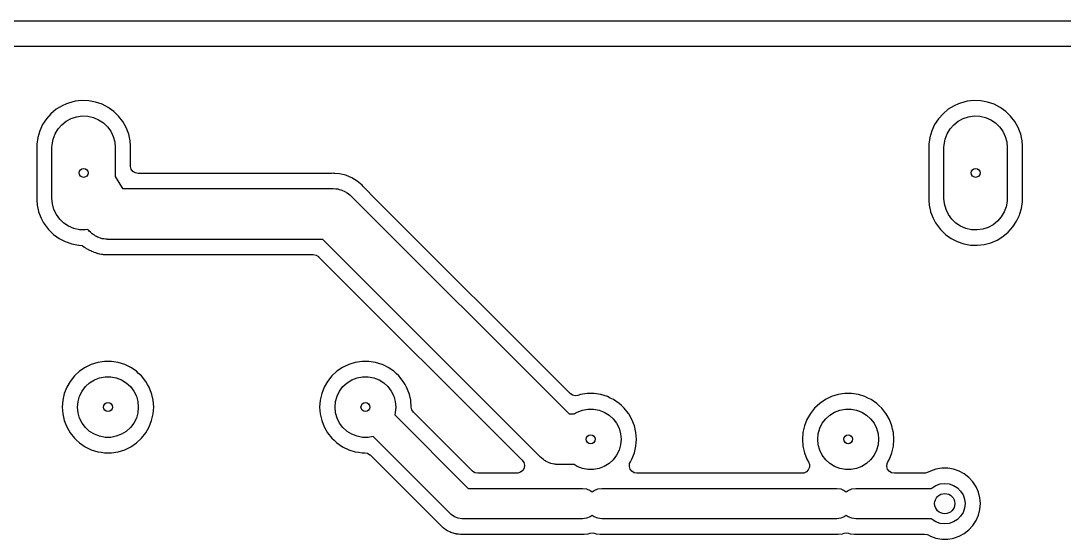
# Model space of a CAD drawing. Extents: x 0.79 to 9.84, y -6.5 to -0.79.
# Drawn here: x 6.552 to 8.173, y -1.593 to -0.787 of the extents above; entities that cross this region are included whole.
import ezdxf

# ---------------------------------------------------------------- set-up
doc = ezdxf.new("R2010")
doc.units = 0
doc.header["$MEASUREMENT"] = 0
doc.layers.add('BLACK', color=7, linetype='CONTINUOUS')

msp = doc.modelspace()

# ---------------------------------------------------------------- linework, layer by layer
at = {"layer": 'BLACK', "linetype": 'CONTINUOUS'}
for p, q in [((0.7874, -0.7874), (9.8425, -0.7874)), ((0.8385, -0.8268), (9.7914, -0.8268)), ((6.6162, -0.9193), (6.6071, -0.9248)), ((6.6232, -0.9163), (6.6162, -0.9193)), ((6.6162, -0.9193), (6.6162, -0.9193)), ((6.626, -0.9151), (6.6232, -0.9163)), ((6.6363, -0.9124), (6.626, -0.9151)), ((6.626, -0.9151), (6.626, -0.9151)), ((6.626, -0.9151), (6.626, -0.9151)), ((6.6469, -0.9113), (6.6363, -0.9124)), ((6.6363, -0.9124), (6.6363, -0.9124)), ((6.6576, -0.9116), (6.6469, -0.9113)), ((6.6469, -0.9113), (6.6469, -0.9113)), ((6.6681, -0.9136), (6.6576, -0.9116)), ((6.6576, -0.9116), (6.6576, -0.9116)), ((6.6782, -0.917), (6.6681, -0.9136)), ((6.6681, -0.9136), (6.6681, -0.9136)), ((6.6877, -0.9219), (6.6782, -0.917)), ((6.6894, -0.9231), (6.6877, -0.9219)), ((6.6963, -0.9281), (6.6894, -0.9231)), ((8.002, -0.9193), (7.9929, -0.9248)), ((8.009, -0.9163), (8.002, -0.9193)), ((8.002, -0.9193), (8.002, -0.9193)), ((8.0118, -0.9151), (8.009, -0.9163)), ((8.0222, -0.9124), (8.0118, -0.9151)), ((8.0118, -0.9151), (8.0118, -0.9151)), ((8.0118, -0.9151), (8.0118, -0.9151)), ((8.0328, -0.9113), (8.0222, -0.9124)), ((8.0222, -0.9124), (8.0222, -0.9124)), ((8.0434, -0.9116), (8.0328, -0.9113)), ((8.0328, -0.9113), (8.0328, -0.9113)), ((8.0539, -0.9136), (8.0434, -0.9116)), ((8.0434, -0.9116), (8.0434, -0.9116)), ((8.064, -0.917), (8.0539, -0.9136)), ((8.0539, -0.9136), (8.0539, -0.9136)), ((8.0735, -0.9219), (8.064, -0.917)), ((8.0752, -0.9231), (8.0735, -0.9219)), ((8.0822, -0.9281), (8.0752, -0.9231)), ((6.5918, -0.9396), (6.5859, -0.9485)), ((6.5989, -0.9317), (6.5918, -0.9396)), ((6.6071, -0.9248), (6.5989, -0.9317)), ((6.6225, -0.9432), (6.6303, -0.939)), ((6.6303, -0.939), (6.6387, -0.9363)), ((6.6387, -0.9363), (6.6474, -0.9351)), ((6.6474, -0.9351), (6.6562, -0.9355)), ((6.6562, -0.9355), (6.6648, -0.9374)), ((6.6648, -0.9374), (6.6729, -0.9409)), ((6.704, -0.9355), (6.6963, -0.9281)), ((6.7105, -0.9439), (6.704, -0.9355)), ((7.9776, -0.9396), (7.9717, -0.9485)), ((7.9847, -0.9317), (7.9776, -0.9396)), ((7.9929, -0.9248), (7.9847, -0.9317)), ((8.0083, -0.9432), (8.0161, -0.939)), ((8.0161, -0.939), (8.0245, -0.9363)), ((8.0245, -0.9363), (8.0332, -0.9351)), ((8.0332, -0.9351), (8.042, -0.9355)), ((8.042, -0.9355), (8.0506, -0.9374)), ((8.0506, -0.9374), (8.0588, -0.9409)), ((8.0898, -0.9355), (8.0822, -0.9281)), ((8.0964, -0.9439), (8.0898, -0.9355)), ((6.5859, -0.9485), (6.5814, -0.9582)), ((6.6053, -0.9629), (6.6098, -0.9553)), ((6.6098, -0.9553), (6.6156, -0.9487)), ((6.6156, -0.9487), (6.6225, -0.9432)), ((6.6729, -0.9409), (6.6803, -0.9458)), ((6.6803, -0.9458), (6.6867, -0.9519)), ((6.6867, -0.9519), (6.6919, -0.959)), ((6.7157, -0.9532), (6.7105, -0.9439)), ((6.7196, -0.9632), (6.7157, -0.9532)), ((7.9717, -0.9485), (7.9672, -0.9582)), ((7.9911, -0.9629), (7.9956, -0.9553)), ((7.9956, -0.9553), (8.0014, -0.9487)), ((8.0014, -0.9487), (8.0083, -0.9432)), ((8.0588, -0.9409), (8.0661, -0.9458)), ((8.0661, -0.9458), (8.0725, -0.9519)), ((8.0725, -0.9519), (8.0777, -0.959)), ((8.1016, -0.9532), (8.0964, -0.9439)), ((8.1054, -0.9632), (8.1016, -0.9532)), ((6.5783, -0.9684), (6.5768, -0.9789)), ((6.5814, -0.9582), (6.5783, -0.9684)), ((6.6006, -0.9798), (6.6022, -0.9712)), ((6.6022, -0.9712), (6.6053, -0.9629)), ((6.6919, -0.959), (6.6957, -0.967)), ((6.6957, -0.967), (6.698, -0.9755)), ((6.7219, -0.9736), (6.7196, -0.9632)), ((7.9641, -0.9684), (7.9626, -0.9789)), ((7.9672, -0.9582), (7.9641, -0.9684)), ((7.9864, -0.9798), (7.988, -0.9712)), ((7.988, -0.9712), (7.9911, -0.9629)), ((8.0777, -0.959), (8.0815, -0.967)), ((8.0815, -0.967), (8.0839, -0.9755)), ((8.1077, -0.9736), (8.1054, -0.9632)), ((6.5768, -0.9789), (6.5768, -1.0657)), ((6.6004, -0.9843), (6.6006, -0.9798)), ((6.6004, -1.063), (6.6004, -0.9843)), ((6.698, -0.9755), (6.6988, -0.9843)), ((6.6988, -0.9843), (6.6988, -1.0294)), ((6.7225, -0.9816), (6.7219, -0.9736)), ((6.7219, -0.9736), (6.7219, -0.9736)), ((6.7219, -0.9736), (6.7219, -0.9736)), ((6.7225, -1.0126), (6.7225, -0.9816)), ((7.9626, -0.9789), (7.9626, -1.0657)), ((7.9862, -0.9843), (7.9864, -0.9798)), ((7.9862, -1.063), (7.9862, -0.9843)), ((8.0839, -0.9755), (8.0846, -0.9843)), ((8.0846, -0.9843), (8.0846, -1.063)), ((8.1083, -0.9814), (8.1077, -0.9736)), ((8.1077, -0.9736), (8.1077, -0.9736)), ((8.1077, -0.9736), (8.1077, -0.9736)), ((8.1083, -0.9816), (8.1083, -0.9814)), ((8.1083, -1.0683), (8.1083, -0.9816)), ((6.7225, -1.0137), (6.7225, -1.0126)), ((6.7237, -1.0179), (6.7225, -1.0137)), ((6.7263, -1.0213), (6.7237, -1.0179)), ((6.6988, -1.0294), (6.7098, -1.048)), ((6.73, -1.0236), (6.7263, -1.0213)), ((6.7342, -1.0244), (6.73, -1.0236)), ((7.0345, -1.0244), (6.7342, -1.0244)), ((7.0354, -1.0244), (7.0345, -1.0244)), ((7.0374, -1.0242), (7.0354, -1.0244)), ((7.0386, -1.0243), (7.0374, -1.0242)), ((7.0374, -1.0242), (7.0374, -1.0242)), ((7.0399, -1.0244), (7.0386, -1.0243)), ((7.0473, -1.025), (7.0399, -1.0244)), ((7.0399, -1.0244), (7.0399, -1.0244)), ((7.0399, -1.0244), (7.0399, -1.0244)), ((7.0569, -1.0273), (7.0473, -1.025)), ((7.0473, -1.025), (7.0473, -1.025)), ((7.0473, -1.025), (7.0473, -1.025)), ((7.0473, -1.025), (7.0473, -1.025)), ((7.0626, -1.0296), (7.0569, -1.0273)), ((7.0569, -1.0273), (7.0569, -1.0273)), ((7.0661, -1.0311), (7.0626, -1.0296)), ((7.0746, -1.0363), (7.0661, -1.0311)), ((7.0661, -1.0311), (7.0661, -1.0311)), ((7.0661, -1.0311), (7.0661, -1.0311)), ((7.0821, -1.0427), (7.0746, -1.0363)), ((7.0746, -1.0363), (7.0746, -1.0363)), ((6.7098, -1.048), (7.0374, -1.048)), ((7.0374, -1.048), (7.0414, -1.0482)), ((7.0414, -1.0482), (7.0429, -1.0485)), ((7.0429, -1.0485), (7.0443, -1.0486)), ((7.0443, -1.0486), (7.0467, -1.0493)), ((7.0467, -1.0493), (7.0492, -1.0498)), ((7.0492, -1.0498), (7.0506, -1.0504)), ((7.0506, -1.0504), (7.052, -1.0508)), ((7.052, -1.0508), (7.0542, -1.052)), ((7.0542, -1.052), (7.0565, -1.053)), ((7.0565, -1.053), (7.0577, -1.0538)), ((7.0834, -1.0442), (7.0821, -1.0427)), ((7.0821, -1.0427), (7.0821, -1.0427)), ((7.084, -1.0449), (7.0834, -1.0442)), ((7.1048, -1.0657), (7.084, -1.0449)), ((6.5768, -1.0657), (6.5773, -1.0736)), ((6.6012, -1.0718), (6.6004, -1.063)), ((7.0577, -1.0538), (7.0591, -1.0545)), ((7.0591, -1.0545), (7.061, -1.0561)), ((7.061, -1.0561), (7.063, -1.0575)), ((7.063, -1.0575), (7.0641, -1.0586)), ((7.0641, -1.0586), (7.0652, -1.0596)), ((7.0652, -1.0596), (7.4037, -1.398)), ((7.4056, -1.3665), (7.1048, -1.0657)), ((7.9626, -1.0657), (7.9632, -1.0736)), ((7.987, -1.0718), (7.9862, -1.063)), ((8.0844, -1.0674), (8.0829, -1.0761)), ((8.0846, -1.063), (8.0844, -1.0674)), ((8.1067, -1.0789), (8.1083, -1.0683)), ((6.5773, -1.0736), (6.5773, -1.0736)), ((6.5773, -1.0736), (6.5795, -1.0835)), ((6.5795, -1.0835), (6.5797, -1.084)), ((6.5797, -1.084), (6.5835, -1.094)), ((6.6035, -1.0803), (6.6012, -1.0718)), ((6.6074, -1.0882), (6.6035, -1.0803)), ((7.9632, -1.0736), (7.9632, -1.0736)), ((7.9632, -1.0736), (7.9654, -1.0835)), ((7.9654, -1.0835), (7.9655, -1.084)), ((7.9655, -1.084), (7.9693, -1.094)), ((7.9894, -1.0803), (7.987, -1.0718)), ((7.9932, -1.0882), (7.9894, -1.0803)), ((8.0798, -1.0843), (8.0752, -1.0919)), ((8.0829, -1.0761), (8.0798, -1.0843)), ((8.1042, -1.0874), (8.1067, -1.0789)), ((6.5835, -1.094), (6.584, -1.0949)), ((6.584, -1.0949), (6.5875, -1.1012)), ((6.5875, -1.1012), (6.5887, -1.1033)), ((6.6125, -1.0954), (6.6074, -1.0882)), ((6.6189, -1.1015), (6.6125, -1.0954)), ((6.6263, -1.1063), (6.6189, -1.1015)), ((7.9693, -1.094), (7.9698, -1.0949)), ((7.9698, -1.0949), (7.9733, -1.1012)), ((7.9733, -1.1012), (7.9745, -1.1033)), ((7.9984, -1.0954), (7.9932, -1.0882)), ((8.0047, -1.1015), (7.9984, -1.0954)), ((8.0121, -1.1063), (8.0047, -1.1015)), ((8.0694, -1.0986), (8.0625, -1.1041)), ((8.0752, -1.0919), (8.0694, -1.0986)), ((8.0933, -1.1076), (8.0991, -1.0987)), ((8.0991, -1.0987), (8.1037, -1.0891)), ((8.1037, -1.0891), (8.1042, -1.0874)), ((6.5887, -1.1033), (6.5952, -1.1117)), ((6.5952, -1.1117), (6.6029, -1.1191)), ((6.6344, -1.1098), (6.6263, -1.1063)), ((6.643, -1.1118), (6.6344, -1.1098)), ((6.6518, -1.1122), (6.643, -1.1118)), ((6.6563, -1.1115), (6.6518, -1.1122)), ((6.6573, -1.1126), (6.6563, -1.1115)), ((6.6583, -1.1139), (6.6573, -1.1126)), ((6.6601, -1.1155), (6.6583, -1.1139)), ((6.6618, -1.1173), (6.6601, -1.1155)), ((6.663, -1.1182), (6.6618, -1.1173)), ((6.6642, -1.1192), (6.663, -1.1182)), ((7.9745, -1.1033), (7.981, -1.1117)), ((7.981, -1.1117), (7.9887, -1.1191)), ((8.0202, -1.1098), (8.0121, -1.1063)), ((8.0288, -1.1118), (8.0202, -1.1098)), ((8.0376, -1.1122), (8.0288, -1.1118)), ((8.0464, -1.111), (8.0376, -1.1122)), ((8.0548, -1.1082), (8.0464, -1.111)), ((8.0625, -1.1041), (8.0548, -1.1082)), ((8.0779, -1.1224), (8.0861, -1.1156)), ((8.0861, -1.1156), (8.0933, -1.1076)), ((6.6029, -1.1191), (6.6081, -1.1229)), ((6.6081, -1.1229), (6.6116, -1.1253)), ((6.6116, -1.1253), (6.6116, -1.1253)), ((6.6116, -1.1253), (6.621, -1.1302)), ((6.621, -1.1302), (6.621, -1.1302)), ((6.621, -1.1302), (6.6311, -1.1337)), ((6.6311, -1.1337), (6.6311, -1.1337)), ((6.6311, -1.1337), (6.6311, -1.1337)), ((6.6311, -1.1337), (6.6416, -1.1356)), ((6.6663, -1.1204), (6.6642, -1.1192)), ((6.6683, -1.1218), (6.6663, -1.1204)), ((6.6697, -1.1224), (6.6683, -1.1218)), ((6.6711, -1.1232), (6.6697, -1.1224)), ((6.6734, -1.124), (6.6711, -1.1232)), ((6.6756, -1.125), (6.6734, -1.124)), ((6.6771, -1.1253), (6.6756, -1.125)), ((6.6786, -1.1258), (6.6771, -1.1253)), ((6.681, -1.1261), (6.6786, -1.1258)), ((6.6834, -1.1266), (6.681, -1.1261)), ((6.686, -1.1267), (6.6834, -1.1266)), ((6.6865, -1.1268), (6.686, -1.1267)), ((6.6868, -1.1267), (6.6865, -1.1268)), ((6.6874, -1.1268), (6.6868, -1.1267)), ((7.0211, -1.1268), (6.6874, -1.1268)), ((7.3596, -1.4652), (7.0211, -1.1268)), ((7.9887, -1.1191), (7.9939, -1.1229)), ((7.9939, -1.1229), (7.9974, -1.1253)), ((7.9974, -1.1253), (7.9974, -1.1253)), ((7.9974, -1.1253), (8.0069, -1.1302)), ((8.0069, -1.1302), (8.0069, -1.1302)), ((8.0069, -1.1302), (8.017, -1.1337)), ((8.017, -1.1337), (8.017, -1.1337)), ((8.017, -1.1337), (8.017, -1.1337)), ((8.017, -1.1337), (8.0274, -1.1356)), ((8.0487, -1.1348), (8.059, -1.1321)), ((8.059, -1.1321), (8.0688, -1.128)), ((8.0688, -1.128), (8.0779, -1.1224)), ((6.6416, -1.1356), (6.6429, -1.1357)), ((6.6429, -1.1357), (6.6472, -1.1366)), ((6.6472, -1.1366), (6.6499, -1.1383)), ((6.6499, -1.1383), (6.6499, -1.1383)), ((6.6499, -1.1383), (6.6501, -1.1384)), ((6.6501, -1.1384), (6.6502, -1.1385)), ((6.6502, -1.1385), (6.6502, -1.1385)), ((6.6502, -1.1385), (6.6502, -1.1385)), ((6.6502, -1.1385), (6.6515, -1.1393)), ((6.6515, -1.1393), (6.6524, -1.1399)), ((6.6524, -1.1399), (6.6536, -1.1408)), ((6.6536, -1.1408), (6.6559, -1.142)), ((6.6559, -1.142), (6.6565, -1.1424)), ((6.6565, -1.1424), (6.6587, -1.1437)), ((6.6587, -1.1437), (6.6601, -1.1443)), ((6.6601, -1.1443), (6.6611, -1.1447)), ((6.6611, -1.1447), (6.6617, -1.1451)), ((6.6617, -1.1451), (6.6624, -1.1454)), ((6.6624, -1.1454), (6.6648, -1.1463)), ((6.6648, -1.1463), (6.6655, -1.1465)), ((6.6655, -1.1465), (6.6679, -1.1475)), ((6.6679, -1.1475), (6.6693, -1.1479)), ((6.6693, -1.1479), (6.6703, -1.1482)), ((6.6703, -1.1482), (6.6705, -1.1482)), ((6.6705, -1.1482), (6.6717, -1.1486)), ((6.6717, -1.1486), (6.6717, -1.1486)), ((6.6717, -1.1486), (6.6717, -1.1486)), ((6.6717, -1.1486), (6.6743, -1.1491)), ((6.6743, -1.1491), (6.675, -1.1492)), ((6.675, -1.1492), (6.6775, -1.1498)), ((6.6775, -1.1498), (6.679, -1.1499)), ((6.679, -1.1499), (6.6801, -1.1501)), ((6.6801, -1.1501), (6.6815, -1.1503)), ((6.6815, -1.1503), (6.6841, -1.1504)), ((6.6841, -1.1504), (6.6848, -1.1504)), ((6.6848, -1.1504), (6.6849, -1.1504)), ((6.6849, -1.1504), (6.6868, -1.1504)), ((6.6868, -1.1504), (6.687, -1.1504)), ((6.687, -1.1504), (6.6871, -1.1504)), ((6.6871, -1.1504), (6.6914, -1.1505)), ((6.6914, -1.1505), (6.6914, -1.1505)), ((6.6914, -1.1505), (6.6919, -1.1505)), ((6.6919, -1.1505), (6.6927, -1.1504)), ((6.6919, -1.1505), (6.6919, -1.1505)), ((6.6927, -1.1504), (7.0064, -1.1504)), ((7.0064, -1.1504), (7.0107, -1.1512)), ((8.0274, -1.1356), (8.0325, -1.1358)), ((8.0325, -1.1358), (8.0381, -1.136)), ((8.0381, -1.136), (8.0487, -1.1348)), ((8.0381, -1.136), (8.0381, -1.136)), ((8.0381, -1.136), (8.0381, -1.136)), ((8.0381, -1.136), (8.0381, -1.136)), ((7.0107, -1.1512), (7.0144, -1.1535)), ((7.0144, -1.1535), (7.0147, -1.1539)), ((7.0147, -1.1539), (7.3309, -1.47)), ((6.6519, -1.3258), (6.6431, -1.3318)), ((6.6614, -1.3212), (6.6519, -1.3258)), ((6.6519, -1.3258), (6.6519, -1.3258)), ((6.6716, -1.3181), (6.6614, -1.3212)), ((6.6614, -1.3212), (6.6614, -1.3212)), ((6.6821, -1.3165), (6.6716, -1.3181)), ((6.6716, -1.3181), (6.6716, -1.3181)), ((6.6927, -1.3165), (6.6821, -1.3165)), ((6.6821, -1.3165), (6.6821, -1.3165)), ((6.7032, -1.3181), (6.6927, -1.3165)), ((6.6927, -1.3165), (6.6927, -1.3165)), ((6.7134, -1.3212), (6.7032, -1.3181)), ((6.7032, -1.3181), (6.7032, -1.3181)), ((6.7148, -1.3219), (6.7134, -1.3212)), ((6.7134, -1.3212), (6.7134, -1.3212)), ((6.7134, -1.3212), (6.7134, -1.3212)), ((6.7134, -1.3212), (6.7134, -1.3212)), ((6.7229, -1.3258), (6.7148, -1.3219)), ((6.73, -1.3306), (6.7229, -1.3258)), ((7.0519, -1.3258), (7.0431, -1.3318)), ((7.0614, -1.3212), (7.0519, -1.3258)), ((7.0519, -1.3258), (7.0519, -1.3258)), ((7.0716, -1.3181), (7.0614, -1.3212)), ((7.0614, -1.3212), (7.0614, -1.3212)), ((7.0821, -1.3165), (7.0716, -1.3181)), ((7.0716, -1.3181), (7.0716, -1.3181)), ((7.0927, -1.3165), (7.0821, -1.3165)), ((7.0821, -1.3165), (7.0821, -1.3165)), ((7.1032, -1.3181), (7.0927, -1.3165)), ((7.0927, -1.3165), (7.0927, -1.3165)), ((7.1134, -1.3212), (7.1032, -1.3181)), ((7.1032, -1.3181), (7.1032, -1.3181)), ((7.1148, -1.3219), (7.1134, -1.3212)), ((7.1134, -1.3212), (7.1134, -1.3212)), ((7.1134, -1.3212), (7.1134, -1.3212)), ((7.1134, -1.3212), (7.1134, -1.3212)), ((7.1229, -1.3258), (7.1148, -1.3219)), ((7.13, -1.3306), (7.1229, -1.3258)), ((6.6353, -1.3391), (6.6287, -1.3474)), ((6.6431, -1.3318), (6.6353, -1.3391)), ((6.6431, -1.3318), (6.6431, -1.3318)), ((6.6589, -1.3497), (6.6663, -1.3451)), ((6.6663, -1.3451), (6.6745, -1.342)), ((6.6745, -1.342), (6.683, -1.3404)), ((6.683, -1.3404), (6.6918, -1.3404)), ((6.6918, -1.3404), (6.7003, -1.342)), ((6.7003, -1.342), (6.7085, -1.3451)), ((6.7085, -1.3451), (6.7159, -1.3497)), ((6.7317, -1.3318), (6.73, -1.3306)), ((6.7351, -1.335), (6.7317, -1.3318)), ((6.7395, -1.3391), (6.7351, -1.335)), ((6.7461, -1.3474), (6.7395, -1.3391)), ((7.0353, -1.3391), (7.0287, -1.3474)), ((7.0431, -1.3318), (7.0353, -1.3391)), ((7.0431, -1.3318), (7.0431, -1.3318)), ((7.0589, -1.3497), (7.0663, -1.3451)), ((7.0663, -1.3451), (7.0745, -1.342)), ((7.0745, -1.342), (7.083, -1.3404)), ((7.083, -1.3404), (7.0918, -1.3404)), ((7.0918, -1.3404), (7.1003, -1.342)), ((7.1003, -1.342), (7.1085, -1.3451)), ((7.1085, -1.3451), (7.1159, -1.3497)), ((7.1317, -1.3318), (7.13, -1.3306)), ((7.1351, -1.335), (7.1317, -1.3318)), ((7.1395, -1.3391), (7.1351, -1.335)), ((7.1461, -1.3474), (7.1395, -1.3391)), ((6.6234, -1.3566), (6.6195, -1.3664)), ((6.6287, -1.3474), (6.6234, -1.3566)), ((6.6234, -1.3566), (6.6234, -1.3566)), ((6.6472, -1.3625), (6.6525, -1.3556)), ((6.6525, -1.3556), (6.6589, -1.3497)), ((6.7159, -1.3497), (6.7223, -1.3556)), ((6.7223, -1.3556), (6.7276, -1.3625)), ((6.7491, -1.3525), (6.7461, -1.3474)), ((6.7461, -1.3474), (6.7461, -1.3474)), ((6.7461, -1.3474), (6.7461, -1.3474)), ((6.7514, -1.3566), (6.7491, -1.3525)), ((6.7553, -1.3664), (6.7514, -1.3566)), ((6.7514, -1.3566), (6.7514, -1.3566)), ((7.0234, -1.3566), (7.0195, -1.3664)), ((7.0287, -1.3474), (7.0234, -1.3566)), ((7.0234, -1.3566), (7.0234, -1.3566)), ((7.0472, -1.3625), (7.0525, -1.3556)), ((7.0525, -1.3556), (7.0589, -1.3497)), ((7.1159, -1.3497), (7.1223, -1.3556)), ((7.1223, -1.3556), (7.1276, -1.3625)), ((7.1491, -1.3525), (7.1461, -1.3474)), ((7.1461, -1.3474), (7.1461, -1.3474)), ((7.1461, -1.3474), (7.1461, -1.3474)), ((7.1514, -1.3566), (7.1491, -1.3525)), ((7.1553, -1.3664), (7.1514, -1.3566)), ((7.1514, -1.3566), (7.1514, -1.3566)), ((6.6171, -1.3768), (6.6163, -1.3874)), ((6.6195, -1.3664), (6.6171, -1.3768)), ((6.641, -1.3787), (6.6433, -1.3703)), ((6.6433, -1.3703), (6.6472, -1.3625)), ((6.7276, -1.3625), (6.7315, -1.3703)), ((6.7315, -1.3703), (6.7338, -1.3787)), ((6.7557, -1.3681), (6.7553, -1.3664)), ((6.7577, -1.3768), (6.7557, -1.3681)), ((6.7585, -1.3874), (6.7577, -1.3768)), ((7.0171, -1.3768), (7.0163, -1.3874)), ((7.0195, -1.3664), (7.0171, -1.3768)), ((7.041, -1.3787), (7.0433, -1.3703)), ((7.0433, -1.3703), (7.0472, -1.3625)), ((7.1276, -1.3625), (7.1315, -1.3703)), ((7.1315, -1.3703), (7.1338, -1.3787)), ((7.1557, -1.3681), (7.1553, -1.3664)), ((7.1577, -1.3768), (7.1557, -1.3681)), ((7.1585, -1.3874), (7.1577, -1.3768)), ((7.4089, -1.3688), (7.4056, -1.3665)), ((7.4131, -1.3699), (7.4089, -1.3688)), ((7.4174, -1.3694), (7.4131, -1.3699)), ((7.4216, -1.3681), (7.4174, -1.3694)), ((7.4321, -1.3665), (7.4216, -1.3681)), ((7.4216, -1.3681), (7.4216, -1.3681)), ((7.4427, -1.3665), (7.4321, -1.3665)), ((7.4321, -1.3665), (7.4321, -1.3665)), ((7.4532, -1.3681), (7.4427, -1.3665)), ((7.4427, -1.3665), (7.4427, -1.3665)), ((7.4634, -1.3712), (7.4532, -1.3681)), ((7.4532, -1.3681), (7.4532, -1.3681)), ((7.4678, -1.3733), (7.4634, -1.3712)), ((7.4634, -1.3712), (7.4634, -1.3712)), ((7.4634, -1.3712), (7.4634, -1.3712)), ((7.4634, -1.3712), (7.4634, -1.3712)), ((7.4729, -1.3758), (7.4678, -1.3733)), ((7.4817, -1.3818), (7.4729, -1.3758)), ((7.8019, -1.3758), (7.7931, -1.3818)), ((7.8114, -1.3712), (7.8019, -1.3758)), ((7.8019, -1.3758), (7.8019, -1.3758)), ((7.8216, -1.3681), (7.8114, -1.3712)), ((7.8114, -1.3712), (7.8114, -1.3712)), ((7.8321, -1.3665), (7.8216, -1.3681)), ((7.8216, -1.3681), (7.8216, -1.3681)), ((7.8427, -1.3665), (7.8321, -1.3665)), ((7.8321, -1.3665), (7.8321, -1.3665)), ((7.8532, -1.3681), (7.8427, -1.3665)), ((7.8427, -1.3665), (7.8427, -1.3665)), ((7.8634, -1.3712), (7.8532, -1.3681)), ((7.8532, -1.3681), (7.8532, -1.3681)), ((7.8678, -1.3733), (7.8634, -1.3712)), ((7.8634, -1.3712), (7.8634, -1.3712)), ((7.8634, -1.3712), (7.8634, -1.3712)), ((7.8634, -1.3712), (7.8634, -1.3712)), ((7.8729, -1.3758), (7.8678, -1.3733)), ((7.8817, -1.3818), (7.8729, -1.3758)), ((6.6163, -1.3874), (6.6171, -1.398)), ((6.6402, -1.3874), (6.641, -1.3787)), ((6.641, -1.3961), (6.6402, -1.3874)), ((6.7338, -1.3787), (6.7346, -1.3874)), ((6.7346, -1.3874), (6.7338, -1.3961)), ((6.7577, -1.398), (6.7585, -1.3874)), ((7.0163, -1.3874), (7.0171, -1.398)), ((7.0402, -1.3874), (7.041, -1.3787)), ((7.041, -1.3961), (7.0402, -1.3874)), ((7.1338, -1.3787), (7.1346, -1.3874)), ((7.1346, -1.3874), (7.1338, -1.3961)), ((7.1585, -1.3876), (7.1585, -1.3874)), ((7.1585, -1.3874), (7.1585, -1.3874)), ((7.1595, -1.3915), (7.1585, -1.3876)), ((7.1619, -1.3951), (7.1595, -1.3915)), ((7.4163, -1.3951), (7.4245, -1.392)), ((7.4245, -1.392), (7.433, -1.3904)), ((7.433, -1.3904), (7.4418, -1.3904)), ((7.4418, -1.3904), (7.4503, -1.392)), ((7.4503, -1.392), (7.4585, -1.3951)), ((7.4851, -1.385), (7.4817, -1.3818)), ((7.4817, -1.3818), (7.4817, -1.3818)), ((7.4895, -1.3891), (7.4851, -1.385)), ((7.4961, -1.3974), (7.4895, -1.3891)), ((7.7853, -1.3891), (7.7787, -1.3974)), ((7.7931, -1.3818), (7.7853, -1.3891)), ((7.7931, -1.3818), (7.7931, -1.3818)), ((7.8163, -1.3951), (7.8245, -1.392)), ((7.8245, -1.392), (7.833, -1.3904)), ((7.833, -1.3904), (7.8418, -1.3904)), ((7.8418, -1.3904), (7.8503, -1.392)), ((7.8503, -1.392), (7.8585, -1.3951)), ((7.8851, -1.385), (7.8817, -1.3818)), ((7.8817, -1.3818), (7.8817, -1.3818)), ((7.8895, -1.3891), (7.8851, -1.385)), ((7.8961, -1.3974), (7.8895, -1.3891)), ((6.6171, -1.398), (6.6195, -1.4084)), ((6.6195, -1.4084), (6.6234, -1.4182)), ((6.6433, -1.4045), (6.641, -1.3961)), ((6.6472, -1.4123), (6.6433, -1.4045)), ((6.7315, -1.4045), (6.7276, -1.4123)), ((6.7338, -1.3961), (6.7315, -1.4045)), ((6.7514, -1.4182), (6.7553, -1.4084)), ((6.7553, -1.4084), (6.7577, -1.398)), ((7.0171, -1.398), (7.0195, -1.4084)), ((7.0195, -1.4084), (7.0234, -1.4182)), ((7.0433, -1.4045), (7.041, -1.3961)), ((7.0472, -1.4123), (7.0433, -1.4045)), ((7.1338, -1.3961), (7.1329, -1.3995)), ((7.1329, -1.3995), (7.2472, -1.5138)), ((7.2535, -1.4867), (7.1619, -1.3951)), ((7.4037, -1.398), (7.4116, -1.398)), ((7.4116, -1.398), (7.4163, -1.3951)), ((7.4585, -1.3951), (7.4659, -1.3997)), ((7.4659, -1.3997), (7.4723, -1.4056)), ((7.4723, -1.4056), (7.4776, -1.4125)), ((7.4965, -1.398), (7.4961, -1.3974)), ((7.4961, -1.3974), (7.4961, -1.3974)), ((7.4961, -1.3974), (7.4961, -1.3974)), ((7.5014, -1.4066), (7.4965, -1.398)), ((7.5053, -1.4164), (7.5014, -1.4066)), ((7.5014, -1.4066), (7.5014, -1.4066)), ((7.7734, -1.4066), (7.7695, -1.4164)), ((7.7787, -1.3974), (7.7734, -1.4066)), ((7.7734, -1.4066), (7.7734, -1.4066)), ((7.7972, -1.4125), (7.8025, -1.4056)), ((7.8025, -1.4056), (7.8089, -1.3997)), ((7.8089, -1.3997), (7.8163, -1.3951)), ((7.8585, -1.3951), (7.8659, -1.3997)), ((7.8659, -1.3997), (7.8723, -1.4056)), ((7.8723, -1.4056), (7.8776, -1.4125)), ((7.8965, -1.398), (7.8961, -1.3974)), ((7.8961, -1.3974), (7.8961, -1.3974)), ((7.8961, -1.3974), (7.8961, -1.3974)), ((7.9014, -1.4066), (7.8965, -1.398)), ((7.9053, -1.4164), (7.9014, -1.4066)), ((7.9014, -1.4066), (7.9014, -1.4066)), ((6.6234, -1.4182), (6.6234, -1.4182)), ((6.6234, -1.4182), (6.6287, -1.4274)), ((6.6525, -1.4192), (6.6472, -1.4123)), ((6.6589, -1.4251), (6.6525, -1.4192)), ((6.6663, -1.4297), (6.6589, -1.4251)), ((6.7159, -1.4251), (6.7085, -1.4297)), ((6.7223, -1.4192), (6.7159, -1.4251)), ((6.7276, -1.4123), (6.7223, -1.4192)), ((6.7461, -1.4274), (6.7514, -1.4182)), ((7.0234, -1.4182), (7.0234, -1.4182)), ((7.0234, -1.4182), (7.0287, -1.4274)), ((7.0525, -1.4192), (7.0472, -1.4123)), ((7.0589, -1.4251), (7.0525, -1.4192)), ((7.0663, -1.4297), (7.0589, -1.4251)), ((7.4776, -1.4125), (7.4815, -1.4203)), ((7.4815, -1.4203), (7.4838, -1.4287)), ((7.5065, -1.4216), (7.5053, -1.4164)), ((7.5077, -1.4268), (7.5065, -1.4216)), ((7.7695, -1.4164), (7.7671, -1.4268)), ((7.791, -1.4287), (7.7933, -1.4203)), ((7.7933, -1.4203), (7.7972, -1.4125)), ((7.8776, -1.4125), (7.8815, -1.4203)), ((7.8815, -1.4203), (7.8838, -1.4287)), ((7.9065, -1.4216), (7.9053, -1.4164)), ((7.9077, -1.4268), (7.9065, -1.4216)), ((6.6287, -1.4274), (6.6353, -1.4358)), ((6.6353, -1.4358), (6.6387, -1.439)), ((6.6387, -1.439), (6.6431, -1.443)), ((6.6745, -1.4328), (6.6663, -1.4297)), ((6.683, -1.4344), (6.6745, -1.4328)), ((6.6918, -1.4344), (6.683, -1.4344)), ((6.7003, -1.4328), (6.6918, -1.4344)), ((6.7085, -1.4297), (6.7003, -1.4328)), ((6.7317, -1.443), (6.7395, -1.4358)), ((6.7395, -1.4358), (6.7461, -1.4274)), ((7.0287, -1.4274), (7.0353, -1.4358)), ((7.0353, -1.4358), (7.0387, -1.439)), ((7.0387, -1.439), (7.0431, -1.443)), ((7.0745, -1.4328), (7.0663, -1.4297)), ((7.083, -1.4344), (7.0745, -1.4328)), ((7.0918, -1.4344), (7.083, -1.4344)), ((7.0996, -1.433), (7.0918, -1.4344)), ((7.2207, -1.5541), (7.0996, -1.433)), ((7.4838, -1.4287), (7.4846, -1.4374)), ((7.4846, -1.4374), (7.4838, -1.4461)), ((7.5085, -1.4374), (7.5077, -1.4268)), ((7.5077, -1.448), (7.5085, -1.4374)), ((7.7671, -1.4268), (7.7663, -1.4374)), ((7.7663, -1.4374), (7.7671, -1.448)), ((7.7902, -1.4374), (7.791, -1.4287)), ((7.791, -1.4461), (7.7902, -1.4374)), ((7.8838, -1.4287), (7.8846, -1.4374)), ((7.8846, -1.4374), (7.8838, -1.4461)), ((7.9085, -1.4374), (7.9077, -1.4268)), ((7.9077, -1.448), (7.9085, -1.4374)), ((6.6431, -1.443), (6.6431, -1.443)), ((6.6431, -1.443), (6.6519, -1.449)), ((6.6519, -1.449), (6.6519, -1.449)), ((6.6519, -1.449), (6.6519, -1.449)), ((6.6519, -1.449), (6.6614, -1.4536)), ((6.6614, -1.4536), (6.6716, -1.4567)), ((6.6716, -1.4567), (6.6716, -1.4567)), ((6.6716, -1.4567), (6.6716, -1.4567)), ((6.6716, -1.4567), (6.6768, -1.4575)), ((6.6768, -1.4575), (6.6821, -1.4583)), ((6.6821, -1.4583), (6.6821, -1.4583)), ((6.6821, -1.4583), (6.6821, -1.4583)), ((6.6821, -1.4583), (6.6927, -1.4583)), ((6.6927, -1.4583), (6.7032, -1.4567)), ((6.6927, -1.4583), (6.6927, -1.4583)), ((6.7032, -1.4567), (6.7134, -1.4536)), ((6.7134, -1.4536), (6.7229, -1.449)), ((6.7229, -1.449), (6.7317, -1.443)), ((7.0431, -1.443), (7.0431, -1.443)), ((7.0431, -1.443), (7.0519, -1.449)), ((7.0519, -1.449), (7.0519, -1.449)), ((7.0519, -1.449), (7.0519, -1.449)), ((7.0519, -1.449), (7.0614, -1.4536)), ((7.0614, -1.4536), (7.0716, -1.4567)), ((7.0716, -1.4567), (7.0716, -1.4567)), ((7.0716, -1.4567), (7.0716, -1.4567)), ((7.0716, -1.4567), (7.0768, -1.4575)), ((7.0768, -1.4575), (7.0821, -1.4583)), ((7.0821, -1.4583), (7.0821, -1.4583)), ((7.0821, -1.4583), (7.0821, -1.4583)), ((7.0821, -1.4583), (7.0866, -1.4583)), ((7.0866, -1.4583), (7.0908, -1.4591)), ((7.4815, -1.4545), (7.4776, -1.4623)), ((7.4838, -1.4461), (7.4815, -1.4545)), ((7.5014, -1.4682), (7.5053, -1.4584)), ((7.5053, -1.4584), (7.5077, -1.448)), ((7.7671, -1.448), (7.7695, -1.4584)), ((7.7695, -1.4584), (7.7734, -1.4682)), ((7.7933, -1.4545), (7.791, -1.4461)), ((7.7972, -1.4623), (7.7933, -1.4545)), ((7.8815, -1.4545), (7.8776, -1.4623)), ((7.8838, -1.4461), (7.8815, -1.4545)), ((7.9014, -1.4682), (7.9053, -1.4584)), ((7.9053, -1.4584), (7.9077, -1.448)), ((7.0908, -1.4591), (7.0945, -1.4614)), ((7.0945, -1.4614), (7.0949, -1.4617)), ((7.0949, -1.4617), (7.203, -1.5699)), ((7.3309, -1.47), (7.3334, -1.4736)), ((7.3334, -1.4736), (7.3344, -1.4778)), ((7.3607, -1.4662), (7.3596, -1.4652)), ((7.3618, -1.4673), (7.3607, -1.4662)), ((7.3638, -1.4687), (7.3618, -1.4673)), ((7.3657, -1.4703), (7.3638, -1.4687)), ((7.3671, -1.471), (7.3657, -1.4703)), ((7.3683, -1.4718), (7.3671, -1.471)), ((7.3706, -1.4728), (7.3683, -1.4718)), ((7.3728, -1.474), (7.3706, -1.4728)), ((7.3742, -1.4744), (7.3728, -1.474)), ((7.3756, -1.475), (7.3742, -1.4744)), ((7.4723, -1.4692), (7.4659, -1.4751)), ((7.4776, -1.4623), (7.4723, -1.4692)), ((7.4979, -1.4751), (7.499, -1.4725)), ((7.499, -1.4725), (7.4992, -1.4722)), ((7.4992, -1.4722), (7.5014, -1.4682)), ((7.7734, -1.4682), (7.7734, -1.4682)), ((7.7734, -1.4682), (7.7758, -1.4725)), ((7.7758, -1.4725), (7.7772, -1.4766)), ((7.8025, -1.4692), (7.7972, -1.4623)), ((7.8089, -1.4751), (7.8025, -1.4692)), ((7.8723, -1.4692), (7.8659, -1.4751)), ((7.8776, -1.4623), (7.8723, -1.4692)), ((7.8979, -1.4751), (7.899, -1.4725)), ((7.899, -1.4725), (7.8992, -1.4722)), ((7.8992, -1.4722), (7.9014, -1.4682)), ((7.2539, -1.4871), (7.2535, -1.4867)), ((7.2576, -1.4893), (7.2539, -1.4871)), ((7.2619, -1.4901), (7.2576, -1.4893)), ((7.3226, -1.4901), (7.2619, -1.4901)), ((7.3242, -1.49), (7.3226, -1.4901)), ((7.3283, -1.4887), (7.3242, -1.49)), ((7.3317, -1.4859), (7.3283, -1.4887)), ((7.3338, -1.4821), (7.3317, -1.4859)), ((7.3344, -1.4778), (7.3338, -1.4821)), ((7.3781, -1.4755), (7.3756, -1.475)), ((7.3805, -1.4762), (7.3781, -1.4755)), ((7.382, -1.4763), (7.3805, -1.4762)), ((7.3834, -1.4766), (7.382, -1.4763)), ((7.3874, -1.4768), (7.3834, -1.4766)), ((7.4116, -1.4768), (7.3874, -1.4768)), ((7.4163, -1.4797), (7.4116, -1.4768)), ((7.4245, -1.4828), (7.4163, -1.4797)), ((7.433, -1.4844), (7.4245, -1.4828)), ((7.4418, -1.4844), (7.433, -1.4844)), ((7.4503, -1.4828), (7.4418, -1.4844)), ((7.4585, -1.4797), (7.4503, -1.4828)), ((7.4659, -1.4751), (7.4585, -1.4797)), ((7.4975, -1.4795), (7.4979, -1.4751)), ((7.4987, -1.4836), (7.4975, -1.4795)), ((7.5013, -1.4871), (7.4987, -1.4836)), ((7.5049, -1.4893), (7.5013, -1.4871)), ((7.5092, -1.4901), (7.5049, -1.4893)), ((7.7656, -1.4901), (7.5092, -1.4901)), ((7.7685, -1.4898), (7.7656, -1.4901)), ((7.7724, -1.488), (7.7685, -1.4898)), ((7.7754, -1.4849), (7.7724, -1.488)), ((7.7771, -1.4809), (7.7754, -1.4849)), ((7.7772, -1.4766), (7.7771, -1.4809)), ((7.8163, -1.4797), (7.8089, -1.4751)), ((7.8245, -1.4828), (7.8163, -1.4797)), ((7.833, -1.4844), (7.8245, -1.4828)), ((7.8418, -1.4844), (7.833, -1.4844)), ((7.8503, -1.4828), (7.8418, -1.4844)), ((7.8585, -1.4797), (7.8503, -1.4828)), ((7.8659, -1.4751), (7.8585, -1.4797)), ((7.8975, -1.4795), (7.8979, -1.4751)), ((7.8987, -1.4836), (7.8975, -1.4795)), ((7.9013, -1.4871), (7.8987, -1.4836)), ((7.9049, -1.4893), (7.9013, -1.4871)), ((7.9092, -1.4901), (7.9049, -1.4893)), ((7.9559, -1.4901), (7.9092, -1.4901)), ((7.9574, -1.49), (7.9559, -1.4901)), ((7.9615, -1.4887), (7.9574, -1.49)), ((7.9652, -1.4867), (7.9615, -1.4887)), ((7.9738, -1.4838), (7.9652, -1.4867)), ((7.9652, -1.4867), (7.9652, -1.4867)), ((7.9828, -1.4823), (7.9738, -1.4838)), ((7.992, -1.4823), (7.9828, -1.4823)), ((7.9828, -1.4823), (7.9828, -1.4823)), ((8.001, -1.4838), (7.992, -1.4823)), ((7.992, -1.4823), (7.992, -1.4823)), ((8.0096, -1.4867), (8.001, -1.4838)), ((8.0177, -1.4911), (8.0096, -1.4867)), ((8.0096, -1.4867), (8.0096, -1.4867)), ((8.0249, -1.4967), (8.0177, -1.4911)), ((8.0177, -1.4911), (8.0177, -1.4911)), ((8.0177, -1.4911), (8.0177, -1.4911)), ((7.9737, -1.509), (7.9804, -1.5067)), ((7.9804, -1.5067), (7.9874, -1.5059)), ((7.9874, -1.5059), (7.9944, -1.5067)), ((7.9944, -1.5067), (8.0011, -1.509)), ((8.0255, -1.4974), (8.0249, -1.4967)), ((8.0311, -1.5034), (8.0255, -1.4974)), ((8.0331, -1.5066), (8.0311, -1.5034)), ((8.0361, -1.5111), (8.0331, -1.5066)), ((7.2472, -1.5138), (7.4249, -1.5138)), ((7.4249, -1.5138), (7.431, -1.5146)), ((7.431, -1.5146), (7.4367, -1.5169)), ((7.4367, -1.5169), (7.4397, -1.5192)), ((7.4397, -1.5192), (7.4427, -1.5169)), ((7.4427, -1.5169), (7.4484, -1.5146)), ((7.4484, -1.5146), (7.4545, -1.5138)), ((7.4545, -1.5138), (7.8196, -1.5138)), ((7.8196, -1.5138), (7.8258, -1.5146)), ((7.8258, -1.5146), (7.8314, -1.5169)), ((7.8314, -1.5169), (7.8344, -1.5192)), ((7.8344, -1.5192), (7.8374, -1.5169)), ((7.8374, -1.5169), (7.8431, -1.5146)), ((7.8431, -1.5146), (7.8492, -1.5138)), ((7.8492, -1.5138), (7.9668, -1.5138)), ((7.9668, -1.5138), (7.9678, -1.5128)), ((7.9678, -1.5128), (7.9737, -1.509)), ((8.0011, -1.509), (8.007, -1.5128)), ((8.007, -1.5128), (8.012, -1.5178)), ((8.012, -1.5178), (8.0158, -1.5237)), ((8.0397, -1.5194), (8.0361, -1.5111)), ((8.042, -1.5283), (8.0397, -1.5194)), ((8.0158, -1.5237), (8.0181, -1.5304)), ((8.0181, -1.5304), (8.0189, -1.5374)), ((8.0189, -1.5374), (8.0181, -1.5444)), ((8.0427, -1.5374), (8.042, -1.5283)), ((8.042, -1.5465), (8.0427, -1.5374)), ((7.2256, -1.5579), (7.2207, -1.5541)), ((7.4397, -1.5556), (7.4367, -1.5579)), ((7.4427, -1.5579), (7.4397, -1.5556)), ((7.8344, -1.5556), (7.8314, -1.5579)), ((7.8374, -1.5579), (7.8344, -1.5556)), ((8.0158, -1.5511), (8.012, -1.557)), ((8.0181, -1.5444), (8.0158, -1.5511)), ((8.0361, -1.5637), (8.0397, -1.5554)), ((8.0397, -1.5554), (8.042, -1.5465)), ((7.203, -1.5699), (7.2034, -1.5703)), ((7.2034, -1.5703), (7.2054, -1.5725)), ((7.2313, -1.5602), (7.2256, -1.5579)), ((7.2374, -1.561), (7.2313, -1.5602)), ((7.4249, -1.561), (7.2374, -1.561)), ((7.431, -1.5602), (7.4249, -1.561)), ((7.4367, -1.5579), (7.431, -1.5602)), ((7.4484, -1.5602), (7.4427, -1.5579)), ((7.4545, -1.561), (7.4484, -1.5602)), ((7.8196, -1.561), (7.4545, -1.561)), ((7.8258, -1.5602), (7.8196, -1.561)), ((7.8314, -1.5579), (7.8258, -1.5602)), ((7.8431, -1.5602), (7.8374, -1.5579)), ((7.8492, -1.561), (7.8431, -1.5602)), ((7.9668, -1.561), (7.8492, -1.561)), ((7.9678, -1.562), (7.9668, -1.561)), ((7.9737, -1.5658), (7.9678, -1.562)), ((7.9804, -1.5681), (7.9737, -1.5658)), ((7.9874, -1.5689), (7.9804, -1.5681)), ((7.9944, -1.5681), (7.9874, -1.5689)), ((8.0011, -1.5658), (7.9944, -1.5681)), ((8.007, -1.562), (8.0011, -1.5658)), ((8.012, -1.557), (8.007, -1.562)), ((8.0249, -1.5781), (8.0311, -1.5714)), ((8.0311, -1.5714), (8.0361, -1.5637)), ((7.2054, -1.5725), (7.2078, -1.5743)), ((7.2078, -1.5743), (7.2083, -1.5746)), ((7.2083, -1.5746), (7.2106, -1.5766)), ((7.2106, -1.5766), (7.2108, -1.5767)), ((7.2108, -1.5767), (7.2108, -1.5767)), ((7.2108, -1.5767), (7.2122, -1.5776)), ((7.2122, -1.5776), (7.2124, -1.5778)), ((7.2124, -1.5778), (7.2124, -1.5778)), ((7.2124, -1.5778), (7.2124, -1.5778)), ((7.2124, -1.5778), (7.2131, -1.5781)), ((7.2131, -1.5781), (7.2151, -1.5791)), ((7.2151, -1.5791), (7.2156, -1.5794)), ((7.2156, -1.5794), (7.2182, -1.5808)), ((7.2182, -1.5808), (7.2182, -1.5808)), ((7.2182, -1.5808), (7.2185, -1.5809)), ((7.2185, -1.5809), (7.22, -1.5815)), ((7.22, -1.5815), (7.2203, -1.5817)), ((7.2203, -1.5817), (7.2203, -1.5817)), ((7.2203, -1.5817), (7.2203, -1.5817)), ((7.2203, -1.5817), (7.2232, -1.5825)), ((7.2232, -1.5825), (7.2237, -1.5826)), ((7.2237, -1.5826), (7.2265, -1.5836)), ((7.2265, -1.5836), (7.2268, -1.5836)), ((7.2268, -1.5836), (7.2284, -1.584)), ((7.2284, -1.584), (7.2287, -1.5841)), ((7.2287, -1.5841), (7.2317, -1.5843)), ((7.2317, -1.5843), (7.2322, -1.5844)), ((7.2322, -1.5844), (7.2352, -1.5848)), ((7.2352, -1.5848), (7.2381, -1.5847)), ((7.2381, -1.5847), (7.2382, -1.5847)), ((7.2382, -1.5847), (7.2388, -1.5847)), ((7.2388, -1.5847), (7.4271, -1.5847)), ((7.4271, -1.5847), (7.4336, -1.5841)), ((7.4271, -1.5847), (7.4271, -1.5847)), ((7.4336, -1.5841), (7.4365, -1.5832)), ((7.4365, -1.5832), (7.4408, -1.5828)), ((7.4408, -1.5828), (7.4429, -1.5832)), ((7.4429, -1.5832), (7.4458, -1.5841)), ((7.4458, -1.5841), (7.4523, -1.5847)), ((7.4523, -1.5847), (7.4523, -1.5847)), ((7.4523, -1.5847), (7.8218, -1.5847)), ((7.8218, -1.5847), (7.8284, -1.5841)), ((7.8218, -1.5847), (7.8218, -1.5847)), ((7.8284, -1.5841), (7.8312, -1.5832)), ((7.8312, -1.5832), (7.8355, -1.5828)), ((7.8355, -1.5828), (7.8377, -1.5832)), ((7.8377, -1.5832), (7.8405, -1.5841)), ((7.8405, -1.5841), (7.8471, -1.5847)), ((7.8471, -1.5847), (7.9559, -1.5847)), ((7.9559, -1.5847), (7.9602, -1.5855)), ((7.9602, -1.5855), (7.9615, -1.5861)), ((7.9615, -1.5861), (7.9652, -1.5881)), ((7.9652, -1.5881), (7.9738, -1.591)), ((8.001, -1.591), (8.0096, -1.5881)), ((8.0096, -1.5881), (8.0177, -1.5837)), ((8.0177, -1.5837), (8.0249, -1.5781)), ((7.9738, -1.591), (7.9828, -1.5925)), ((7.9828, -1.5925), (7.9828, -1.5925)), ((7.9828, -1.5925), (7.992, -1.5925)), ((7.992, -1.5925), (7.9987, -1.5914)), ((7.9987, -1.5914), (8.001, -1.591))]:
    msp.add_line(p, q, dxfattribs=at)
at = {"layer": 'BLACK'}
for centre, radius in [((6.6496, -1.0236), 0.00689), ((8.0354, -1.0236), 0.00689), ((6.6874, -1.3874), 0.00689), ((7.0874, -1.3874), 0.00689), ((7.4374, -1.4374), 0.00689), ((7.8374, -1.4374), 0.00689), ((7.9874, -1.5374), 0.0157)]:
    msp.add_circle(centre, radius, dxfattribs=at)

doc.saveas('drawing.dxf')
